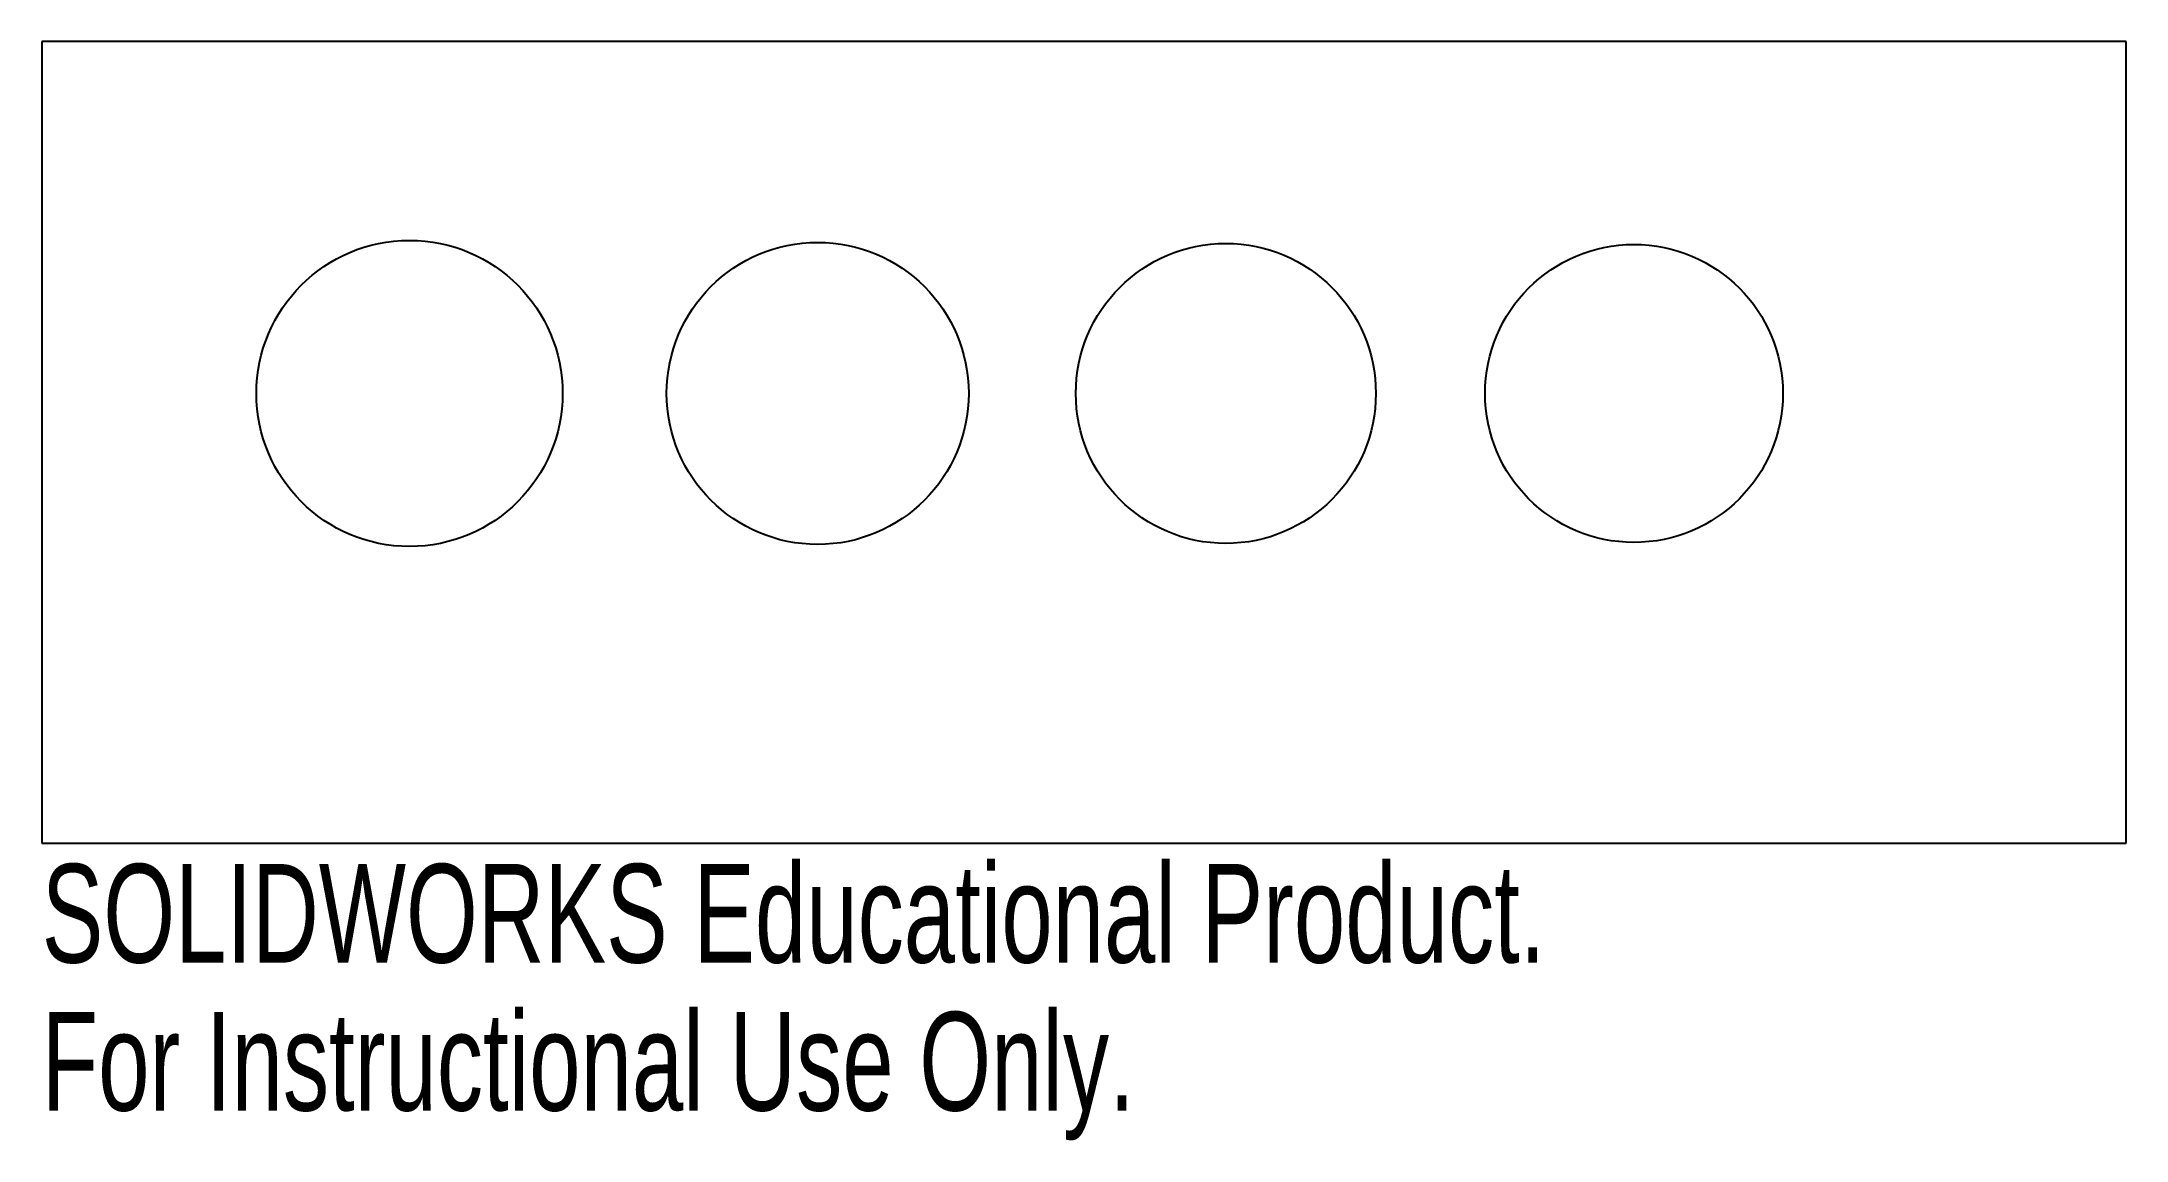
# Model space of a CAD drawing. Header units: millimetres. Extents: x -18 to 84, y -37 to 17.
import ezdxf

# ---------------------------------------------------------------- set-up
doc = ezdxf.new("R2010")
doc.units = ezdxf.units.MM
doc.styles.add('SLDTEXTSTYLE0', font='TXT', dxfattribs={"width": 0.7})

msp = doc.modelspace()

# ---------------------------------------------------------------- linework, layer by layer
at = {"color": 7, "linetype": 'Continuous', "lineweight": 25}
for p, q in [((-18.02, 17.24), (-18.02, -22.04)), ((84.12, 17.24), (-18.02, 17.24)), ((84.12, -22.04), (84.12, 17.24)), ((-18.02, -22.04), (84.12, -22.04))]:
    msp.add_line(p, q, dxfattribs=at)
for centre, radius in [((0, 0), 7.5), ((20, 0), 7.4), ((40, 0), 7.35), ((60, 0), 7.3)]:
    msp.add_circle(centre, radius, dxfattribs=at)

# ---------------------------------------------------------------- texts
at = {"color": 7, "linetype": 'Continuous', "char_height": 4.8336, "attachment_point": 1, "style": 'SLDTEXTSTYLE0'}
for s, insert in [('SOLIDWORKS Educational Product.', (-18.02, -23.06)), ('For Instructional Use Only.', (-18.02, -30.31))]:
    msp.add_mtext(s, dxfattribs=dict(at, insert=insert))

doc.saveas('drawing.dxf')
